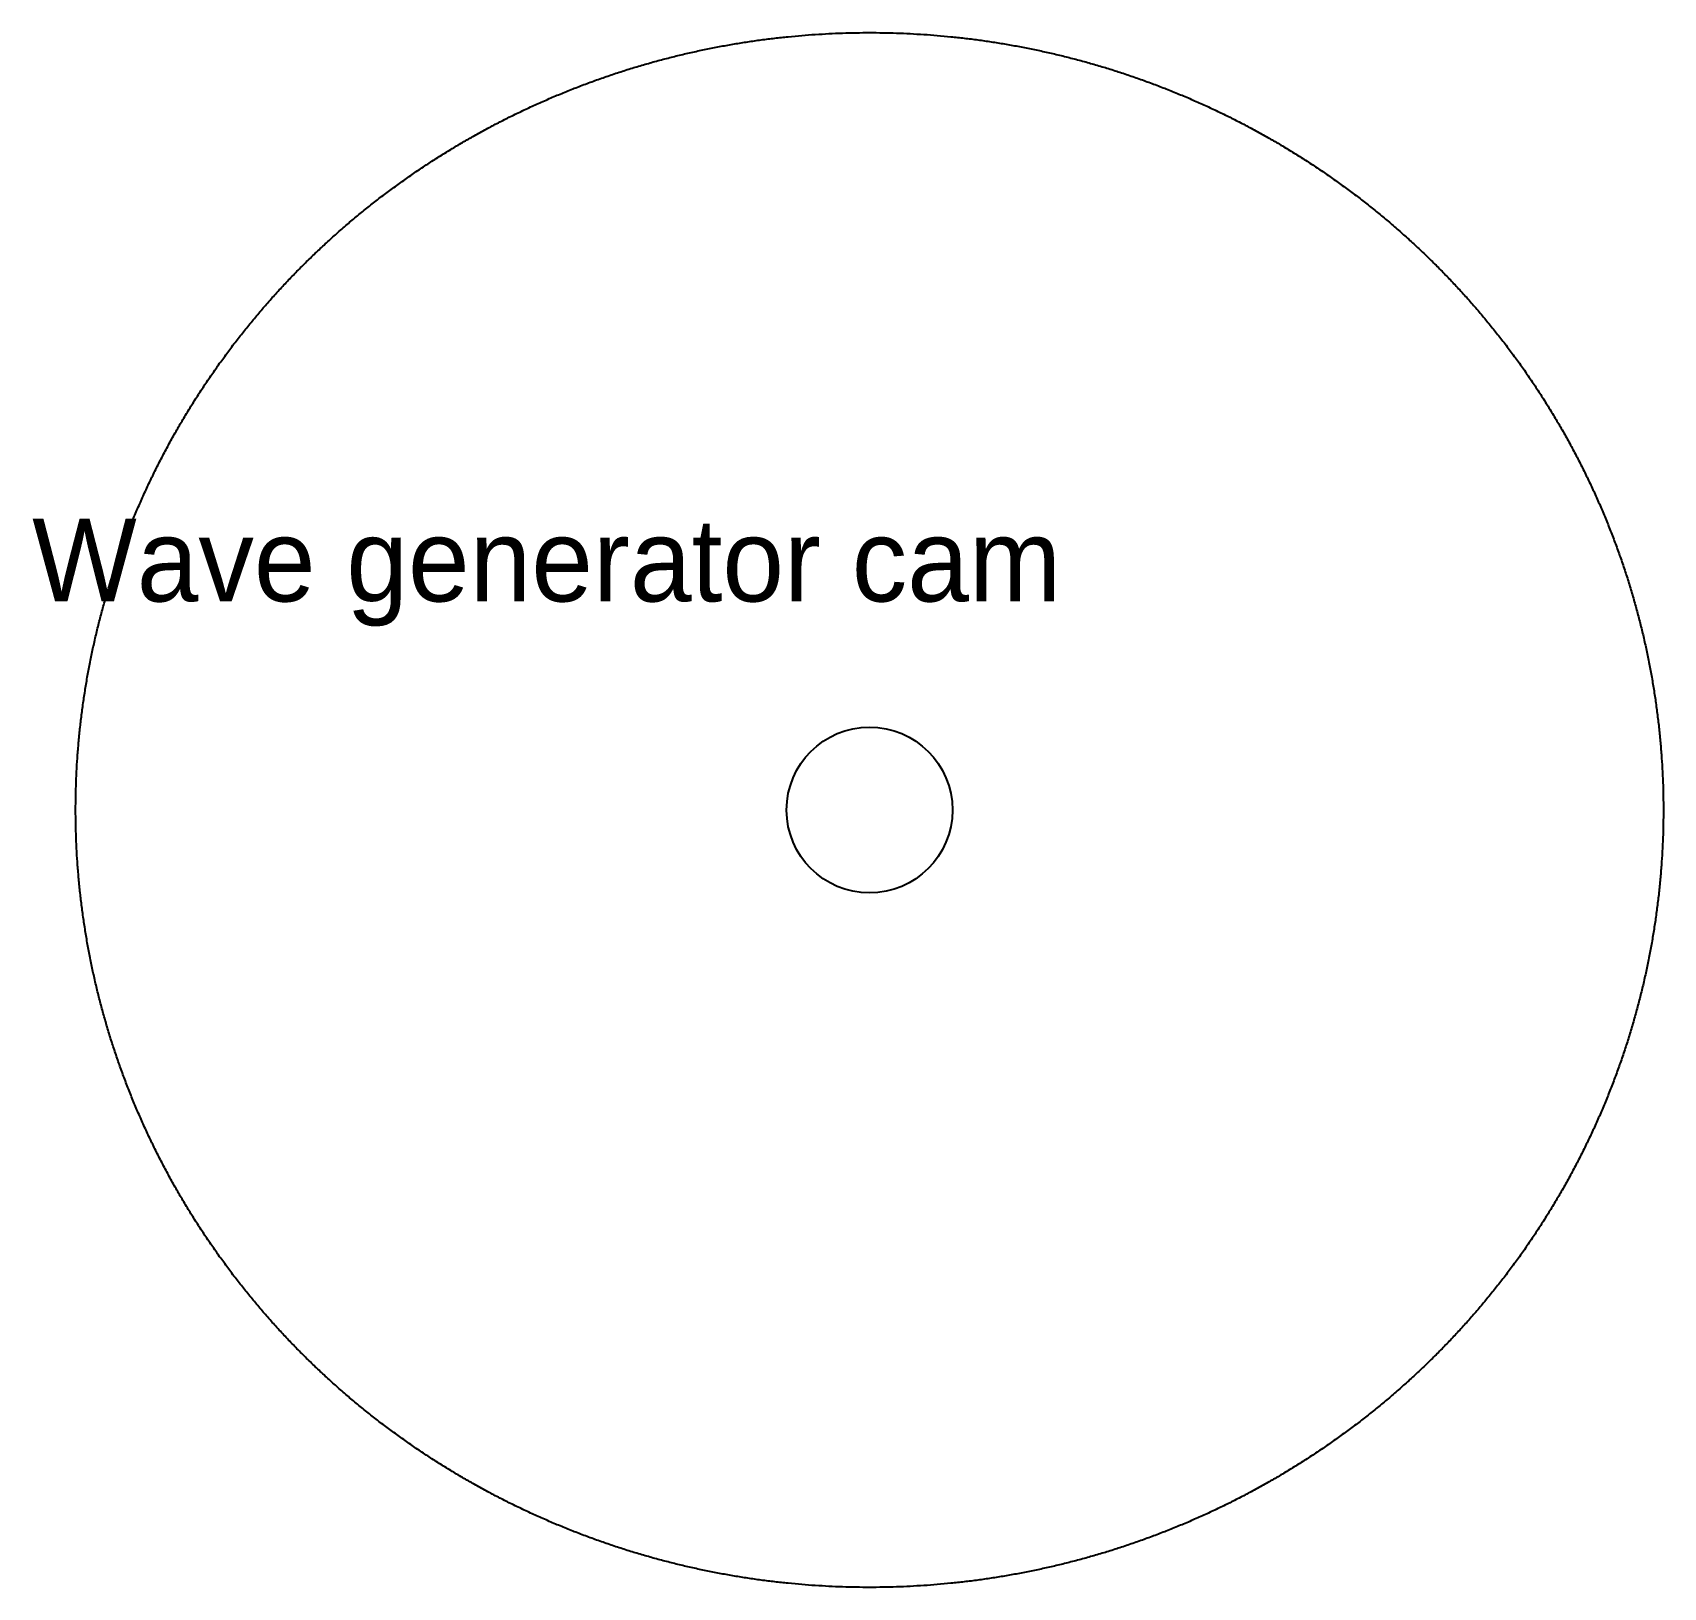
# Model space of a CAD drawing. Header units: millimetres. Extents: x -50.5 to 47.9, y -46.9 to 46.9.
import ezdxf

# ---------------------------------------------------------------- set-up
doc = ezdxf.new("R2010")
doc.units = ezdxf.units.MM
for name, color, linetype in [('TEXT', 7, 'Continuous'), ('WAVE_GENERATOR_BORE', 6, 'Continuous'), ('WAVE_GENERATOR_CAM', 6, 'Continuous')]:
    doc.layers.add(name, color=color, linetype=linetype)

msp = doc.modelspace()

# ---------------------------------------------------------------- linework, layer by layer
at = {"layer": 'WAVE_GENERATOR_BORE'}
msp.add_circle((0, 0), 5, dxfattribs=at)
at = {"layer": 'WAVE_GENERATOR_CAM'}
msp.add_spline([(47.875, 0), (47.867, 0.836), (47.845, 1.671), (47.807, 2.505), (47.754, 3.339), (47.685, 4.172), (47.602, 5.003), (47.503, 5.833), (47.39, 6.66), (47.261, 7.485), (47.118, 8.308), (46.96, 9.128), (46.787, 9.945), (46.599, 10.758), (46.396, 11.568), (46.179, 12.374), (45.947, 13.175), (45.701, 13.972), (45.441, 14.765), (45.166, 15.552), (44.878, 16.334), (44.575, 17.111), (44.259, 17.882), (43.929, 18.647), (43.585, 19.405), (43.228, 20.157), (42.857, 20.903), (42.473, 21.641), (42.077, 22.372), (41.667, 23.096), (41.244, 23.812), (40.81, 24.521), (40.362, 25.221), (39.903, 25.913), (39.431, 26.597), (38.947, 27.271), (38.452, 27.937), (37.945, 28.594), (37.427, 29.241), (36.898, 29.879), (36.358, 30.508), (35.807, 31.126), (35.245, 31.735), (34.673, 32.333), (34.091, 32.922), (33.499, 33.499), (32.897, 34.066), (32.286, 34.622), (31.665, 35.168), (31.035, 35.702), (30.396, 36.225), (29.749, 36.737), (29.092, 37.237), (28.428, 37.725), (27.756, 38.202), (27.075, 38.667), (26.387, 39.12), (25.692, 39.561), (24.989, 39.99), (24.279, 40.407), (23.563, 40.811), (22.839, 41.203), (22.11, 41.583), (21.374, 41.95), (20.633, 42.304), (19.886, 42.645), (19.133, 42.974), (18.375, 43.289), (17.612, 43.592), (16.845, 43.881), (16.072, 44.158), (15.296, 44.421), (14.515, 44.672), (13.73, 44.909), (12.941, 45.132), (12.149, 45.342), (11.354, 45.539), (10.556, 45.723), (9.755, 45.893), (8.951, 46.05), (8.145, 46.193), (7.337, 46.322), (6.526, 46.438), (5.714, 46.54), (4.901, 46.629), (4.086, 46.704), (3.27, 46.766), (2.453, 46.813), (1.636, 46.848), (0.818, 46.868), (0, 46.875), (-0.818, 46.868), (-1.636, 46.848), (-2.453, 46.813), (-3.27, 46.766), (-4.086, 46.704), (-4.901, 46.629), (-5.714, 46.54), (-6.526, 46.438), (-7.337, 46.322), (-8.145, 46.193), (-8.951, 46.05), (-9.755, 45.893), (-10.556, 45.723), (-11.354, 45.539), (-12.149, 45.342), (-12.941, 45.132), (-13.73, 44.909), (-14.515, 44.672), (-15.296, 44.421), (-16.072, 44.158), (-16.845, 43.881), (-17.612, 43.592), (-18.375, 43.289), (-19.133, 42.974), (-19.886, 42.645), (-20.633, 42.304), (-21.374, 41.95), (-22.11, 41.583), (-22.839, 41.203), (-23.563, 40.811), (-24.279, 40.407), (-24.989, 39.99), (-25.692, 39.561), (-26.387, 39.12), (-27.075, 38.667), (-27.756, 38.202), (-28.428, 37.725), (-29.092, 37.237), (-29.749, 36.737), (-30.396, 36.225), (-31.035, 35.702), (-31.665, 35.168), (-32.286, 34.622), (-32.897, 34.066), (-33.499, 33.499), (-34.091, 32.922), (-34.673, 32.333), (-35.245, 31.735), (-35.807, 31.126), (-36.358, 30.508), (-36.898, 29.879), (-37.427, 29.241), (-37.945, 28.594), (-38.452, 27.937), (-38.947, 27.271), (-39.431, 26.597), (-39.903, 25.913), (-40.362, 25.221), (-40.81, 24.521), (-41.244, 23.812), (-41.667, 23.096), (-42.077, 22.372), (-42.473, 21.641), (-42.857, 20.903), (-43.228, 20.157), (-43.585, 19.405), (-43.929, 18.647), (-44.259, 17.882), (-44.575, 17.111), (-44.878, 16.334), (-45.166, 15.552), (-45.441, 14.765), (-45.701, 13.972), (-45.947, 13.175), (-46.179, 12.374), (-46.396, 11.568), (-46.599, 10.758), (-46.787, 9.945), (-46.96, 9.128), (-47.118, 8.308), (-47.261, 7.485), (-47.39, 6.66), (-47.503, 5.833), (-47.602, 5.003), (-47.685, 4.172), (-47.754, 3.339), (-47.807, 2.505), (-47.845, 1.671), (-47.867, 0.836), (-47.875, 0), (-47.867, -0.836), (-47.845, -1.671), (-47.807, -2.505), (-47.754, -3.339), (-47.685, -4.172), (-47.602, -5.003), (-47.503, -5.833), (-47.39, -6.66), (-47.261, -7.485), (-47.118, -8.308), (-46.96, -9.128), (-46.787, -9.945), (-46.599, -10.758), (-46.396, -11.568), (-46.179, -12.374), (-45.947, -13.175), (-45.701, -13.972), (-45.441, -14.765), (-45.166, -15.552), (-44.878, -16.334), (-44.575, -17.111), (-44.259, -17.882), (-43.929, -18.647), (-43.585, -19.405), (-43.228, -20.157), (-42.857, -20.903), (-42.473, -21.641), (-42.077, -22.372), (-41.667, -23.096), (-41.244, -23.813), (-40.81, -24.521), (-40.362, -25.221), (-39.903, -25.913), (-39.431, -26.597), (-38.947, -27.271), (-38.452, -27.937), (-37.945, -28.594), (-37.427, -29.241), (-36.898, -29.879), (-36.358, -30.508), (-35.807, -31.126), (-35.245, -31.735), (-34.673, -32.333), (-34.091, -32.922), (-33.499, -33.499), (-32.897, -34.066), (-32.286, -34.622), (-31.665, -35.168), (-31.035, -35.702), (-30.396, -36.225), (-29.749, -36.737), (-29.092, -37.237), (-28.428, -37.725), (-27.756, -38.202), (-27.075, -38.667), (-26.387, -39.12), (-25.692, -39.561), (-24.989, -39.99), (-24.279, -40.407), (-23.563, -40.811), (-22.839, -41.203), (-22.11, -41.583), (-21.374, -41.95), (-20.633, -42.304), (-19.886, -42.645), (-19.133, -42.974), (-18.375, -43.289), (-17.612, -43.592), (-16.845, -43.881), (-16.072, -44.158), (-15.296, -44.421), (-14.515, -44.672), (-13.73, -44.909), (-12.941, -45.132), (-12.149, -45.342), (-11.354, -45.539), (-10.556, -45.723), (-9.755, -45.893), (-8.951, -46.05), (-8.145, -46.193), (-7.337, -46.322), (-6.526, -46.438), (-5.714, -46.54), (-4.901, -46.629), (-4.086, -46.704), (-3.27, -46.766), (-2.453, -46.813), (-1.636, -46.848), (-0.818, -46.868), (0, -46.875), (0.818, -46.868), (1.636, -46.848), (2.453, -46.813), (3.27, -46.766), (4.086, -46.704), (4.901, -46.629), (5.714, -46.54), (6.526, -46.438), (7.337, -46.322), (8.145, -46.193), (8.951, -46.05), (9.755, -45.893), (10.556, -45.723), (11.354, -45.539), (12.149, -45.342), (12.941, -45.132), (13.73, -44.909), (14.515, -44.672), (15.296, -44.421), (16.072, -44.158), (16.845, -43.881), (17.612, -43.592), (18.375, -43.289), (19.133, -42.974), (19.886, -42.645), (20.633, -42.304), (21.374, -41.95), (22.11, -41.583), (22.839, -41.203), (23.563, -40.811), (24.279, -40.407), (24.989, -39.99), (25.692, -39.561), (26.387, -39.12), (27.075, -38.667), (27.756, -38.202), (28.428, -37.725), (29.092, -37.237), (29.749, -36.737), (30.396, -36.225), (31.035, -35.702), (31.665, -35.168), (32.286, -34.622), (32.897, -34.066), (33.499, -33.499), (34.091, -32.922), (34.673, -32.333), (35.245, -31.735), (35.807, -31.126), (36.358, -30.508), (36.898, -29.879), (37.427, -29.241), (37.945, -28.594), (38.452, -27.937), (38.947, -27.271), (39.431, -26.597), (39.903, -25.913), (40.362, -25.221), (40.81, -24.521), (41.244, -23.813), (41.667, -23.096), (42.077, -22.372), (42.473, -21.641), (42.857, -20.903), (43.228, -20.157), (43.585, -19.405), (43.929, -18.647), (44.259, -17.882), (44.575, -17.111), (44.878, -16.334), (45.166, -15.552), (45.441, -14.765), (45.701, -13.972), (45.947, -13.175), (46.179, -12.374), (46.396, -11.568), (46.599, -10.758), (46.787, -9.945), (46.96, -9.128), (47.118, -8.308), (47.261, -7.485), (47.39, -6.66), (47.503, -5.833), (47.602, -5.003), (47.685, -4.172), (47.754, -3.339), (47.807, -2.505), (47.845, -1.671), (47.867, -0.836), (47.875, 0)], degree=3, dxfattribs=at)

# ---------------------------------------------------------------- texts
at = {"layer": 'TEXT'}
msp.add_text('Wave generator cam', height=5, dxfattribs=at).set_placement((-50.5, 12.575))

doc.saveas('drawing.dxf')
